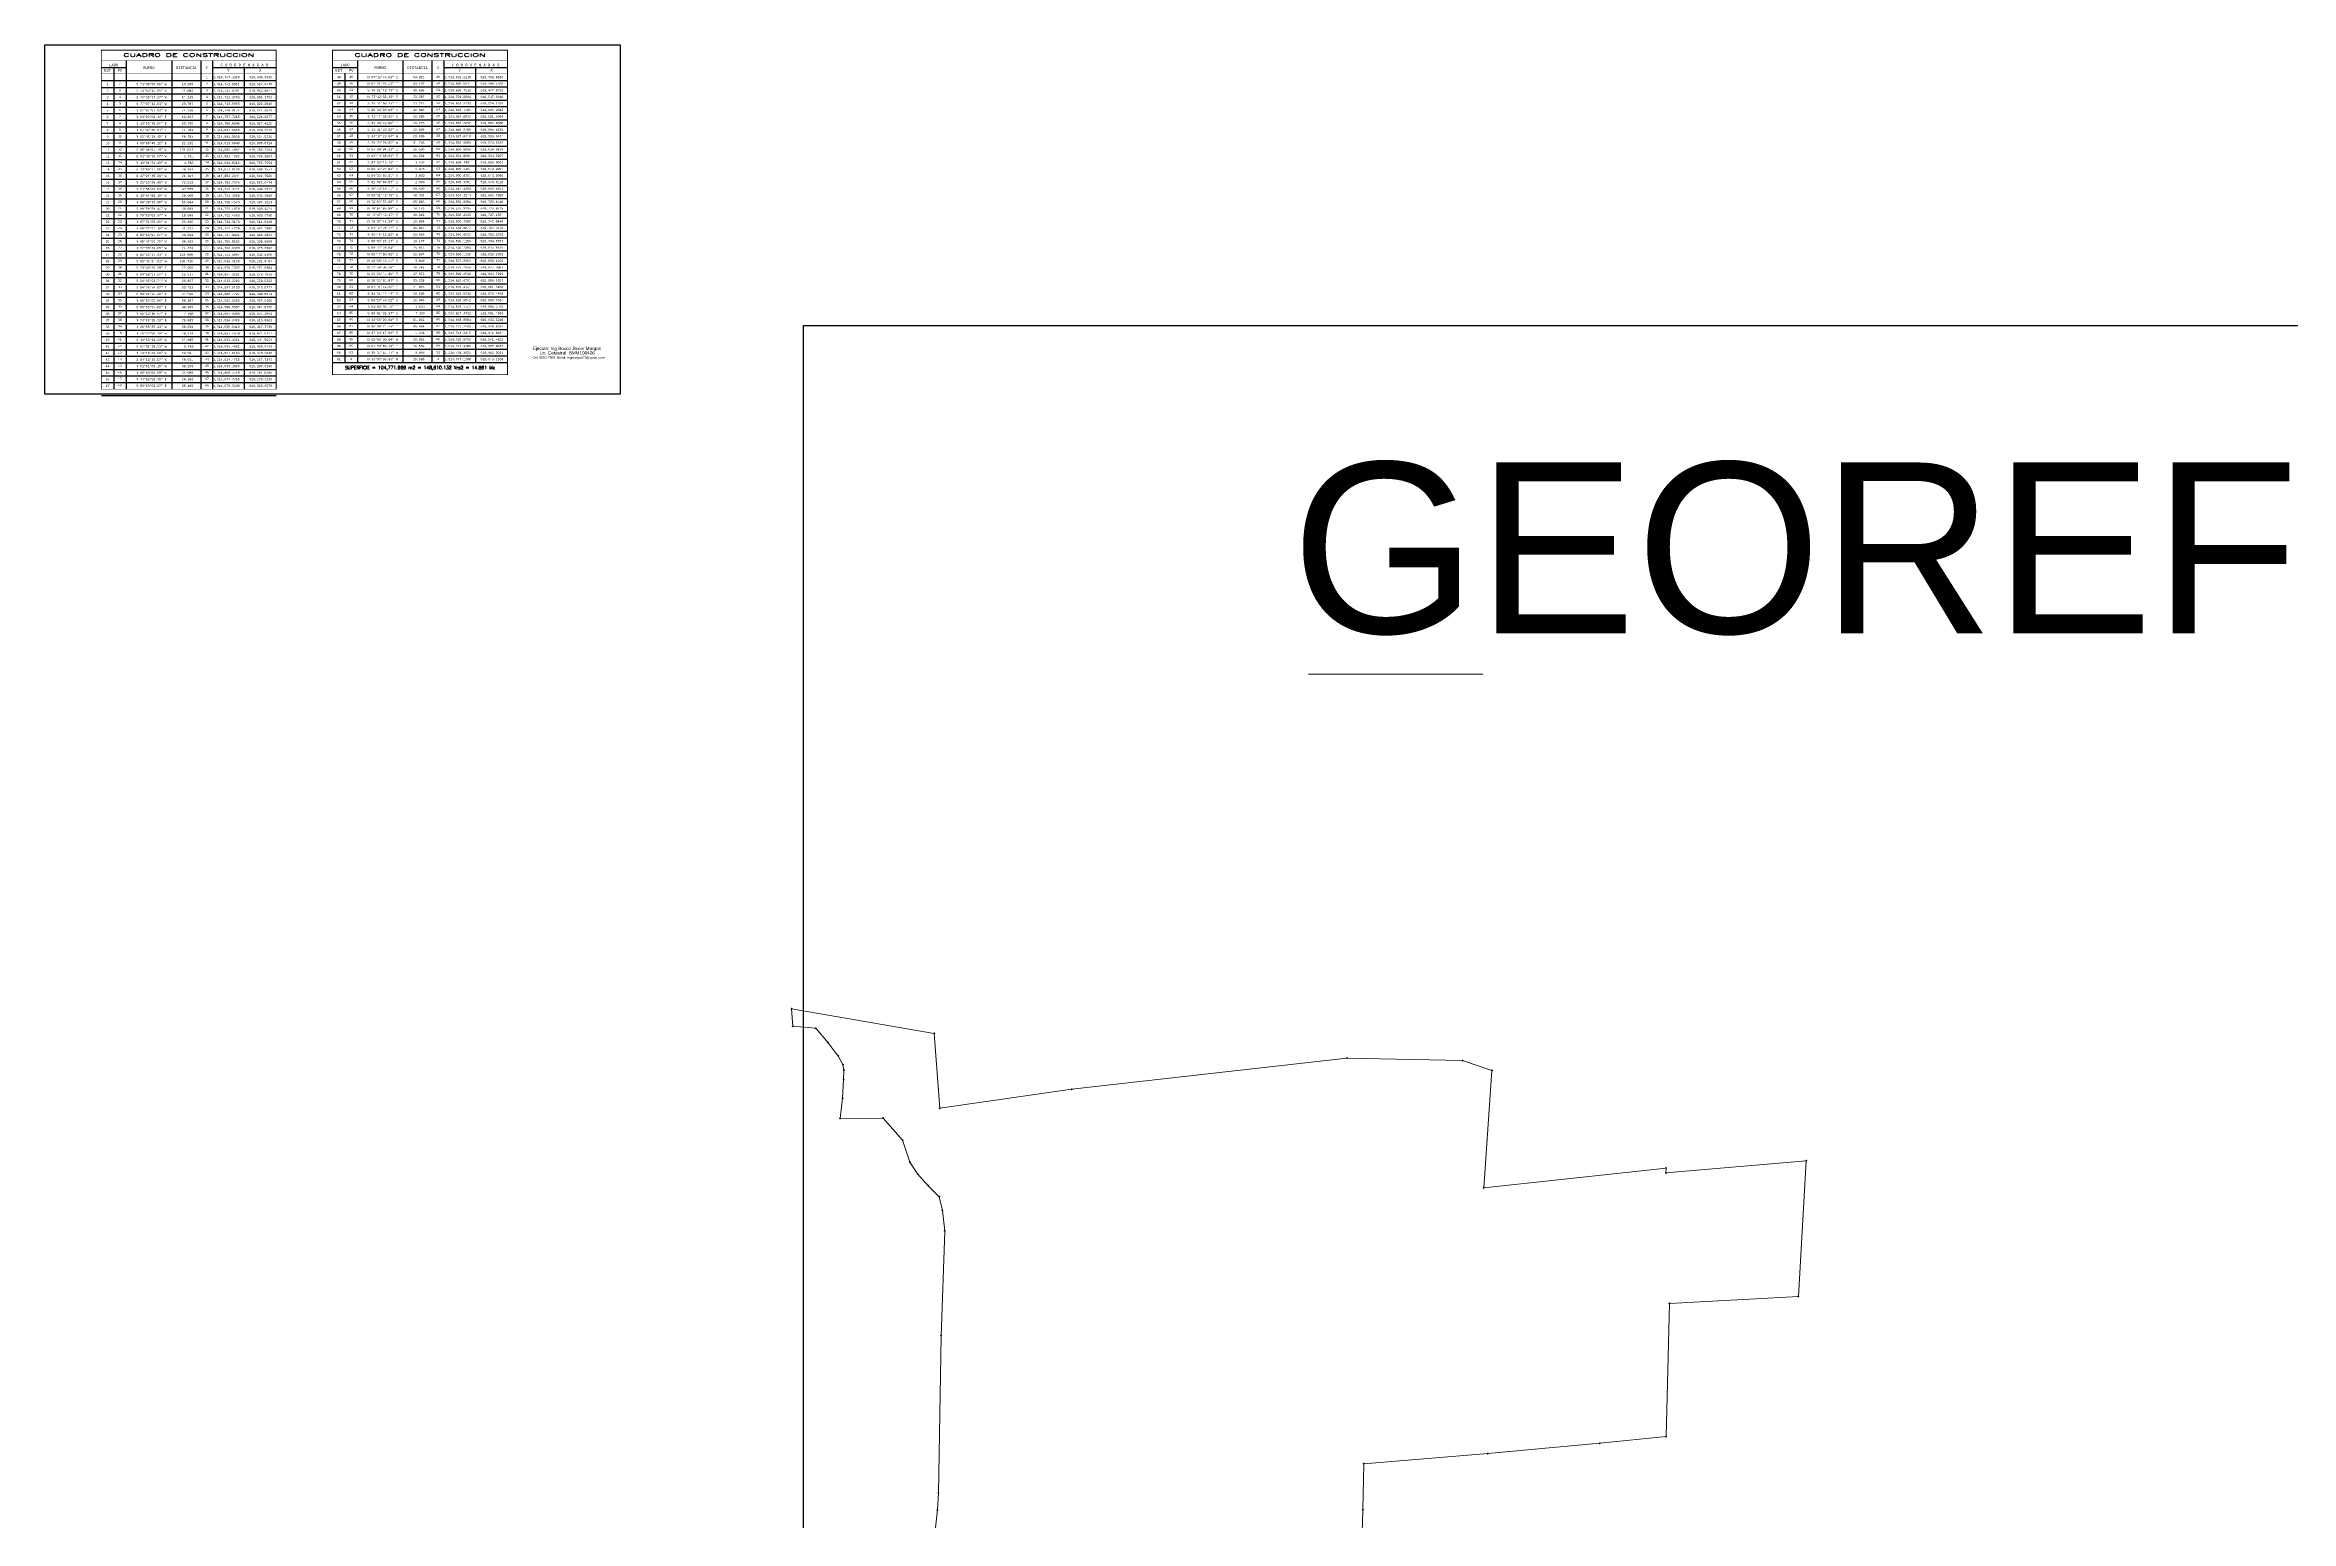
# Model space of a CAD drawing. Header units: metres. Extents: x 615852 to 659911, y 1301217 to 1325118.
# Drawn here: x 615852 to 618935, y 1315243 to 1317269 of the extents above; entities that cross this region are included whole.
import ezdxf
from ezdxf.enums import TextEntityAlignment as Align

# ---------------------------------------------------------------- set-up
doc = ezdxf.new("R2010")
doc.units = ezdxf.units.M
doc.header["$PDMODE"] = 32
doc.header["$PDSIZE"] = 0.5
for name, color, linetype in [('CIRCULO PI', 2, 'Continuous'), ('CVL_CUADCON', 1, 'Continuous'), ('CVL_CUADCON_LIN', 8, 'Continuous'), ('CVL_CUADCON_TIT', 1, 'Continuous'), ('CVL_CUADCON_TX', 2, 'Continuous'), ('CVL_PUNTO', 2, 'Continuous')]:
    doc.layers.add(name, color=color, linetype=linetype)
doc.layers.add('Point', color=5, linetype='Continuous', lineweight=100)
doc.layers.add('Point_Name', color=1, linetype='Continuous', lineweight=100)
doc.styles.add('HUECA1', font='HUECA1.shx')
doc.styles.add('MONOTXT4', font='monotxt4.shx')
doc.styles.add('PUNTOS PI', font='arial.ttf', dxfattribs={"height": 0.2})
doc.styles.get("Standard").update_dxf_attribs({"font": 'arial.ttf'})
doc.styles.add('Style-ENGINEERING', font='ENGINEERING.shx')

msp = doc.modelspace()

# ---------------------------------------------------------------- linework, layer by layer
at = {"color": 4, "lineweight": 0, "elevation": 35.4026}
msp.add_lwpolyline([(617660.01349, 1315227.23106), (617660.74681, 1315258.66602), (617662.00783, 1315321.88209), (617832.10013, 1315335.73019), (617985.94641, 1315349.91143), (618076.77689, 1315359.20086), (618081.38518, 1315541.73756), (618258.51968, 1315551.48159), (618269.23049, 1315737.70723), (618076.66271, 1315720.81594), (618076.93103, 1315727.46959), (617826.69052, 1315700.33542), (617837.91969, 1315861.61447), (617797.56796, 1315875.11648), (617638.86313, 1315878.58885), (617261.2368, 1315835.76409), (617080.11335, 1315809.65752), (617072.71178, 1315912.30758), (616876.77249, 1315946.29562), (616878.48524, 1315922.3), (616910.03847, 1315919.36891), (616926.8897, 1315899.66123), (616940.85094, 1315881.35731), (616947.27593, 1315869.55698), (616948.67383, 1315861.93517), (616948.08682, 1315848.88654), (616946.7752, 1315823.426), (616943.48524, 1315795.72613), (617002.44847, 1315796.06501), (617029.09515, 1315765.77304), (617039.17057, 1315735.53899), (617049.76937, 1315719.55579), (617064.47624, 1315703.24413), (617079.52777, 1315688.29298), (617083.79074, 1315669.57316), (617087.08522, 1315641.15137), (617081.89354, 1315497.38414), (617078.43084, 1315281.65501), (617077.05194, 1315258.56414), (617072.02077, 1315213.4894)], dxfattribs=at)
at = {"layer": 'CIRCULO PI', "color": 4}
msp.add_lwpolyline([(615852.22264, 1317268.84459), (616641.70385, 1317268.84459), (616641.70385, 1316789.51671), (615852.22264, 1316789.51671)], close=True, dxfattribs=at)
at = {"layer": 'CVL_CUADCON', "color": 1, "linetype": 'Continuous', "flags": 128}
for points, const_width in [([(615929.63344, 1316796.35668), (615929.63344, 1317261.59573), (616169.55244, 1317261.59573), (616169.55244, 1316796.36926)], 1.2), ([(616246.96325, 1317229.89473), (616246.96325, 1317261.59573), (616486.88225, 1317261.59573), (616486.88225, 1317229.89473)], 1.2), ([(615929.63344, 1317247.34873), (616169.55244, 1317247.34873)], 0.45), ([(615929.63344, 1317229.89473), (616169.55244, 1317229.89473)], 0.45), ([(616486.88225, 1317229.89473), (616486.88225, 1316816.42873), (616246.96325, 1316816.42873), (616246.96325, 1317229.89473)], 1.2), ([(616246.96325, 1317247.34873), (616486.88225, 1317247.34873)], 0.45), ([(616246.96325, 1317229.89473), (616486.88225, 1317229.89473)], 0.45), ([(616246.96325, 1317229.89473), (616486.88225, 1317229.89473)], 0.45), ([(616246.96325, 1316833.12973), (616486.88225, 1316833.12973)], 0.45), ([(615929.63341, 1316796.59573), (616169.55241, 1316796.59573)], 0.45), ([(617825.64528, 1316405.47632), (617585.72628, 1316405.47632)], 1.2)]:
    msp.add_lwpolyline(points, dxfattribs=dict(at, const_width=const_width))
at = {"layer": 'CVL_CUADCON_LIN', "color": 8, "linetype": 'Continuous'}
for p, q in [((615929.63344, 1317237.66473), (615963.62044, 1317237.66473)), ((615946.61344, 1317237.66473), (615946.61344, 1316796.59573)), ((615963.62044, 1317247.34873), (615963.62044, 1316796.59573)), ((616026.23344, 1317247.34873), (616026.23344, 1316796.59573)), ((616065.96244, 1317247.34873), (616065.96244, 1316796.59573)), ((616082.12044, 1317247.34873), (616082.12044, 1316796.59573)), ((616082.12044, 1317237.66473), (616169.55244, 1317237.66473)), ((616125.83644, 1317237.66473), (616125.83644, 1316796.59573)), ((616246.96325, 1317237.66473), (616280.95025, 1317237.66473)), ((616263.94325, 1317229.89473), (616263.94325, 1316833.12973)), ((616280.95025, 1317247.34873), (616280.95025, 1317229.89473)), ((616280.95025, 1317229.89473), (616280.95025, 1316833.12973)), ((616343.56325, 1317247.34873), (616343.56325, 1317229.89473)), ((616343.56325, 1317229.89473), (616343.56325, 1316833.12973)), ((616383.29225, 1317247.34873), (616383.29225, 1317229.89473)), ((616383.29225, 1317229.89473), (616383.29225, 1316833.12973)), ((616399.45025, 1317247.34873), (616399.45025, 1317229.89473)), ((616399.45025, 1317237.66473), (616486.88225, 1317237.66473)), ((616399.45025, 1317229.89473), (616399.45025, 1316833.12973)), ((616443.16625, 1317237.66473), (616443.16625, 1317229.89473)), ((616443.16625, 1317229.89473), (616443.16625, 1316833.12973)), ((615929.63344, 1317220.12973), (616169.55244, 1317220.12973)), ((615929.63344, 1317210.59573), (616169.55244, 1317210.59573)), ((615929.63344, 1317201.59573), (616169.55244, 1317201.59573)), ((616246.96325, 1317220.12973), (616486.88225, 1317220.12973)), ((616246.96325, 1317211.12973), (616486.88225, 1317211.12973)), ((616246.96325, 1317202.12973), (616486.88225, 1317202.12973)), ((615929.63344, 1317192.59573), (616169.55244, 1317192.59573)), ((615929.63344, 1317183.59573), (616169.55244, 1317183.59573)), ((615929.63344, 1317174.59573), (616169.55244, 1317174.59573)), ((615929.63344, 1317165.59573), (616169.55244, 1317165.59573)), ((616246.96325, 1317193.12973), (616486.88225, 1317193.12973)), ((616246.96325, 1317184.12973), (616486.88225, 1317184.12973)), ((616246.96325, 1317175.12973), (616486.88225, 1317175.12973)), ((616246.96325, 1317166.12973), (616486.88225, 1317166.12973)), ((615929.63344, 1317156.59573), (616169.55244, 1317156.59573)), ((615929.63344, 1317147.59573), (616169.55244, 1317147.59573)), ((615929.63344, 1317138.59573), (616169.55244, 1317138.59573)), ((616246.96325, 1317157.12973), (616486.88225, 1317157.12973)), ((616246.96325, 1317148.12973), (616486.88225, 1317148.12973)), ((616246.96325, 1317139.12973), (616486.88225, 1317139.12973)), ((615929.63344, 1317129.59573), (616169.55244, 1317129.59573)), ((615929.63344, 1317120.59573), (616169.55244, 1317120.59573)), ((615929.63344, 1317111.59573), (616169.55244, 1317111.59573)), ((615929.63344, 1317102.59573), (616169.55244, 1317102.59573)), ((616246.96325, 1317130.12973), (616486.88225, 1317130.12973)), ((616246.96325, 1317121.12973), (616486.88225, 1317121.12973)), ((616246.96325, 1317112.12973), (616486.88225, 1317112.12973)), ((616246.96325, 1317103.12973), (616486.88225, 1317103.12973)), ((615929.63344, 1317093.59573), (616169.55244, 1317093.59573)), ((615929.63344, 1317084.59573), (616169.55244, 1317084.59573)), ((615929.63344, 1317075.59573), (616169.55244, 1317075.59573)), ((616246.96325, 1317094.12973), (616486.88225, 1317094.12973)), ((616246.96325, 1317085.12973), (616486.88225, 1317085.12973)), ((616246.96325, 1317076.12973), (616486.88225, 1317076.12973)), ((615929.63344, 1317066.59573), (616169.55244, 1317066.59573)), ((615929.63344, 1317057.59573), (616169.55244, 1317057.59573)), ((615929.63344, 1317048.59573), (616169.55244, 1317048.59573)), ((616246.96325, 1317067.12973), (616486.88225, 1317067.12973)), ((616246.96325, 1317058.12973), (616486.88225, 1317058.12973)), ((616246.96325, 1317049.12973), (616486.88225, 1317049.12973)), ((616246.96325, 1317040.12973), (616486.88225, 1317040.12973)), ((615929.63344, 1317039.59573), (616169.55244, 1317039.59573)), ((615929.63344, 1317030.59573), (616169.55244, 1317030.59573)), ((615929.63344, 1317021.59573), (616169.55244, 1317021.59573)), ((615929.63344, 1317012.59573), (616169.55244, 1317012.59573)), ((616246.96325, 1317031.12973), (616486.88225, 1317031.12973)), ((616246.96325, 1317022.12973), (616486.88225, 1317022.12973)), ((616246.96325, 1317013.12973), (616486.88225, 1317013.12973)), ((615929.63344, 1317003.59573), (616169.55244, 1317003.59573)), ((615929.63344, 1316994.59573), (616169.55244, 1316994.59573)), ((615929.63344, 1316985.59573), (616169.55244, 1316985.59573)), ((616246.96325, 1317004.12973), (616486.88225, 1317004.12973)), ((616246.96325, 1316995.12973), (616486.88225, 1316995.12973)), ((616246.96325, 1316986.12973), (616486.88225, 1316986.12973)), ((615929.63344, 1316976.59573), (616169.55244, 1316976.59573)), ((615929.63344, 1316967.59573), (616169.55244, 1316967.59573)), ((615929.63344, 1316958.59573), (616169.55244, 1316958.59573)), ((615929.63344, 1316949.59573), (616169.55244, 1316949.59573)), ((616246.96325, 1316977.12973), (616486.88225, 1316977.12973)), ((616246.96325, 1316968.12973), (616486.88225, 1316968.12973)), ((616246.96325, 1316959.12973), (616486.88225, 1316959.12973)), ((616246.96325, 1316950.12973), (616486.88225, 1316950.12973)), ((615929.63344, 1316940.59573), (616169.55244, 1316940.59573)), ((615929.63344, 1316931.59573), (616169.55244, 1316931.59573)), ((615929.63344, 1316922.59573), (616169.55244, 1316922.59573)), ((616246.96325, 1316941.12973), (616486.88225, 1316941.12973)), ((616246.96325, 1316932.12973), (616486.88225, 1316932.12973)), ((616246.96325, 1316923.12973), (616486.88225, 1316923.12973)), ((615929.63344, 1316913.59573), (616169.55244, 1316913.59573)), ((615929.63344, 1316904.59573), (616169.55244, 1316904.59573)), ((615929.63344, 1316895.59573), (616169.55244, 1316895.59573)), ((615929.63344, 1316886.59573), (616169.55244, 1316886.59573)), ((616246.96325, 1316914.12973), (616486.88225, 1316914.12973)), ((616246.96325, 1316905.12973), (616486.88225, 1316905.12973)), ((616246.96325, 1316896.12973), (616486.88225, 1316896.12973)), ((616246.96325, 1316887.12973), (616486.88225, 1316887.12973)), ((615929.63344, 1316877.59573), (616169.55244, 1316877.59573)), ((615929.63344, 1316868.59573), (616169.55244, 1316868.59573)), ((615929.63344, 1316859.59573), (616169.55244, 1316859.59573)), ((616246.96325, 1316878.12973), (616486.88225, 1316878.12973)), ((616246.96325, 1316869.12973), (616486.88225, 1316869.12973)), ((616246.96325, 1316860.12973), (616486.88225, 1316860.12973)), ((615929.63344, 1316850.59573), (616169.55244, 1316850.59573)), ((615929.63344, 1316841.59573), (616169.55244, 1316841.59573)), ((615929.63344, 1316832.59573), (616169.55244, 1316832.59573)), ((616246.96325, 1316851.12973), (616486.88225, 1316851.12973)), ((616246.96325, 1316842.12973), (616486.88225, 1316842.12973)), ((616246.96325, 1316833.12973), (616486.88225, 1316833.12973)), ((615929.63344, 1316823.59573), (616169.55244, 1316823.59573)), ((615929.63344, 1316814.59573), (616169.55244, 1316814.59573)), ((615929.63344, 1316805.59573), (616169.55244, 1316805.59573)), ((615929.63344, 1316787.59573), (616169.55244, 1316787.59573))]:
    msp.add_line(p, q, dxfattribs=at)
at = {"layer": 'CVL_PUNTO'}
msp.add_lwpolyline([(616893.28902, 1316883.59724), (622679.65484, 1316883.59724), (622679.65484, 1313223.67833), (616893.28902, 1313223.67833)], close=True, dxfattribs=at)
at = {"layer": 'Point'}
for p in [(616876.77249, 1315946.29562, 39.55521), (616878.48524, 1315922.3, 40.31397), (616910.03847, 1315919.36891, 39.77982), (617797.56796, 1315875.11648, 41.91347), (617837.91969, 1315861.61447, 42.21271), (618076.66271, 1315720.81594, 41.26426), (618076.93103, 1315727.46959, 40.87129), (618269.23049, 1315737.70723, 40.94586), (617826.69052, 1315700.33542, 42.31671), (618258.51968, 1315551.48159, 39.37102), (617985.94641, 1315349.91143, 38.61869), (618076.77689, 1315359.20086, 37.58162), (617832.10013, 1315335.73019, 38.04363)]:
    msp.add_point(p, dxfattribs=at)
at = {"layer": 'Point', "color": 4}
for p in [(616926.8897, 1315899.66123, 39.975), (617072.71178, 1315912.30758, 39.63475), (616940.85094, 1315881.35731, 40.30632), (616947.27593, 1315869.55698, 39.87001), (617638.86313, 1315878.58885, 42.18293), (616948.08682, 1315848.88654, 39.99194), (616948.67383, 1315861.93517, 39.9729), (616946.7752, 1315823.426, 40.02386), (617080.11335, 1315809.65752, 39.56609), (617261.2368, 1315835.76409, 41.97312), (616943.48524, 1315795.72613, 36.22084), (617002.44847, 1315796.06501, 38.55198), (617029.09515, 1315765.77304, 36.7083), (617039.17057, 1315735.53899, 37.28884), (617049.76937, 1315719.55579, 37.01729), (617064.47624, 1315703.24413, 38.35591), (617079.52777, 1315688.29298, 39.43009), (617083.79074, 1315669.57316, 39.65636), (617087.08522, 1315641.15137, 40.68812), (617081.89354, 1315497.38414, 40.18303), (617662.00783, 1315321.88209, 39.73918), (617077.05194, 1315258.56414, 39.91498), (617078.43084, 1315281.65501, 40.22733), (617660.74681, 1315258.66602, 35.92105)]:
    msp.add_point(p, dxfattribs=at)
at = {"layer": 'Point', "color": 3}
msp.add_point((618081.38518, 1315541.73756, 38.60515), dxfattribs=at)

# ---------------------------------------------------------------- texts
at = {"color": 1, "insert": (616521.40453, 1316841.44165), "char_height": 3.2497665, "width": 176.2255724, "attachment_point": 1, "style": 'Style-ENGINEERING'}
msp.add_mtext('{\\fArial|b0|i0|c0|p34;Cel: 8883-7568  Email: ingmorgan73@gmail.com}', dxfattribs=at)
at = {"char_height": 4.49716, "width": 176.2255724, "attachment_point": 1, "style": 'Style-ENGINEERING'}
for s, insert in [('{\\fArial|b0|i0|c0|p34;Ejecuta: Ing.Bosco Javier Morgan}', (616521.7108, 1316854.62083)), ('{\\fArial|b0|i0|c0|p34;Lic. Catastral: BMM100426}', (616530.96519, 1316848.5219))]:
    msp.add_mtext(s, dxfattribs=dict(at, insert=insert))
at = {"layer": 'CVL_CUADCON_TIT', "color": 1, "style": 'HUECA1', "width": 1.912579}
for p, p2 in [((615959.63344, 1317252.68573), (616139.55244, 1317252.68573)), ((616276.96325, 1317252.68573), (616456.88225, 1317252.68573))]:
    msp.add_text('CUADRO DE CONSTRUCCION', height=4.5, dxfattribs=at).set_placement(p, p2, align=Align.FIT)
at = {"layer": 'CVL_CUADCON_TIT', "color": 1, "style": 'MONOTXT4'}
for s, p in [('EST', (615938.12344, 1317232.18373)), ('LADO', (615946.61344, 1317239.49173)), ('PV', (615955.13344, 1317232.18373)), ('C O O R D E N A D A S', (616125.83344, 1317239.49173)), ('Y', (616103.99344, 1317232.18373)), ('X', (616147.70344, 1317232.18373)), ('EST', (616255.45325, 1317232.18373)), ('LADO', (616263.94325, 1317239.49173)), ('PV', (616272.46325, 1317232.18373)), ('C O O R D E N A D A S', (616443.16325, 1317239.49173)), ('Y', (616421.32325, 1317232.18373)), ('X', (616465.03325, 1317232.18373))]:
    msp.add_text(s, height=3.6, dxfattribs=at).set_placement(p, align=Align.CENTER)
at = {"layer": 'CVL_CUADCON_TIT', "color": 1}
for s, height, style, p in [('RUMBO', 3.6, 'MONOTXT4', (615994.94344, 1317237.65573)), ('DISTANCIA', 3.6, 'MONOTXT4', (616046.09344, 1317237.65573)), ('V', 3.6, 'MONOTXT4', (616074.05344, 1317237.65573)), ('RUMBO', 3.6, 'MONOTXT4', (616312.27325, 1317237.65573)), ('DISTANCIA', 3.6, 'MONOTXT4', (616363.42325, 1317237.65573)), ('V', 3.6, 'MONOTXT4', (616391.38325, 1317237.65573)), ('SUPERFICIE = 104,771.969 m2 = 148,610.132 Vrs2 = 14.861 Mz', 4.5, 'HUECA1', (616366.92275, 1316825.42873))]:
    msp.add_text(s, height=height, dxfattribs=dict(at, style=style)).set_placement(p, align=Align.MIDDLE)
at = {"layer": 'CVL_CUADCON_TX', "color": 2, "style": 'MONOTXT4'}
for s, p in [('1', (616074.45244, 1317223.12973)), ('48', (616255.45325, 1317223.12973)), ('49', (616272.43325, 1317223.66373)), ('49', (616391.78225, 1317223.66373)), ('3', (615938.12344, 1317195.59573)), ('2', (615938.12344, 1317204.59573)), ('1', (615938.12344, 1317213.59573)), ('4', (615955.10344, 1317196.12973)), ('3', (615955.10344, 1317205.12973)), ('2', (615955.10344, 1317214.12973)), ('4', (616074.45244, 1317196.12973)), ('3', (616074.45244, 1317205.12973)), ('2', (616074.45244, 1317214.12973)), ('49', (616255.45325, 1317214.12973)), ('50', (616255.45325, 1317205.12973)), ('51', (616255.45325, 1317196.12973)), ('50', (616272.43325, 1317214.66373)), ('51', (616272.43325, 1317205.66373)), ('52', (616272.43325, 1317196.66373)), ('50', (616391.78225, 1317214.66373)), ('51', (616391.78225, 1317205.66373)), ('52', (616391.78225, 1317196.66373)), ('4', (615938.12344, 1317186.59573)), ('5', (615938.12344, 1317177.59573)), ('6', (615938.12344, 1317168.59573)), ('5', (615955.10344, 1317187.12973)), ('8', (615955.10344, 1317160.12973)), ('6', (615955.10344, 1317178.12973)), ('7', (615955.10344, 1317169.12973)), ('5', (616074.45244, 1317187.12973)), ('8', (616074.45244, 1317160.12973)), ('6', (616074.45244, 1317178.12973)), ('7', (616074.45244, 1317169.12973)), ('52', (616255.45325, 1317187.12973)), ('53', (616255.45325, 1317178.12973)), ('54', (616255.45325, 1317169.12973)), ('55', (616255.45325, 1317160.12973)), ('53', (616272.43325, 1317187.66373)), ('54', (616272.43325, 1317178.66373)), ('55', (616272.43325, 1317169.66373)), ('56', (616272.43325, 1317160.66373)), ('53', (616391.78225, 1317187.66373)), ('54', (616391.78225, 1317178.66373)), ('55', (616391.78225, 1317169.66373)), ('56', (616391.78225, 1317160.66373)), ('10', (615938.12344, 1317132.59573)), ('8', (615938.12344, 1317150.59573)), ('9', (615938.12344, 1317141.59573)), ('7', (615938.12344, 1317159.59573)), ('10', (615955.10344, 1317142.12973)), ('11', (615955.10344, 1317133.12973)), ('9', (615955.10344, 1317151.12973)), ('10', (616074.45244, 1317142.12973)), ('11', (616074.45244, 1317133.12973)), ('9', (616074.45244, 1317151.12973)), ('56', (616255.45325, 1317151.12973)), ('57', (616255.45325, 1317142.12973)), ('58', (616255.45325, 1317133.12973)), ('57', (616272.43325, 1317151.66373)), ('58', (616272.43325, 1317142.66373)), ('59', (616272.43325, 1317133.66373)), ('57', (616391.78225, 1317151.66373)), ('58', (616391.78225, 1317142.66373)), ('59', (616391.78225, 1317133.66373)), ('11', (615938.12344, 1317123.59573)), ('12', (615938.12344, 1317114.59573)), ('13', (615938.12344, 1317105.59573)), ('12', (615955.10344, 1317124.12973)), ('13', (615955.10344, 1317115.12973)), ('14', (615955.10344, 1317106.12973)), ('12', (616074.45244, 1317124.12973)), ('13', (616074.45244, 1317115.12973)), ('14', (616074.45244, 1317106.12973)), ('59', (616255.45325, 1317124.12973)), ('60', (616255.45325, 1317115.12973)), ('61', (616255.45325, 1317106.12973)), ('60', (616272.43325, 1317124.66373)), ('61', (616272.43325, 1317115.66373)), ('62', (616272.43325, 1317106.66373)), ('60', (616391.78225, 1317124.66373)), ('61', (616391.78225, 1317115.66373)), ('62', (616391.78225, 1317106.66373)), ('14', (615938.12344, 1317096.59573)), ('15', (615938.12344, 1317087.59573)), ('16', (615938.12344, 1317078.59573)), ('17', (615938.12344, 1317069.59573)), ('15', (615955.10344, 1317097.12973)), ('16', (615955.10344, 1317088.12973)), ('17', (615955.10344, 1317079.12973)), ('18', (615955.10344, 1317070.12973)), ('15', (616074.45244, 1317097.12973)), ('16', (616074.45244, 1317088.12973)), ('17', (616074.45244, 1317079.12973)), ('18', (616074.45244, 1317070.12973)), ('62', (616255.45325, 1317097.12973)), ('63', (616255.45325, 1317088.12973)), ('64', (616255.45325, 1317079.12973)), ('65', (616255.45325, 1317070.12973)), ('63', (616272.43325, 1317097.66373)), ('64', (616272.43325, 1317088.66373)), ('65', (616272.43325, 1317079.66373)), ('66', (616272.43325, 1317070.66373)), ('63', (616391.78225, 1317097.66373)), ('64', (616391.78225, 1317088.66373)), ('65', (616391.78225, 1317079.66373)), ('66', (616391.78225, 1317070.66373)), ('20', (615938.12344, 1317042.59573)), ('18', (615938.12344, 1317060.59573)), ('19', (615938.12344, 1317051.59573)), ('20', (615955.10344, 1317052.12973)), ('21', (615955.10344, 1317043.12973)), ('19', (615955.10344, 1317061.12973)), ('20', (616074.45244, 1317052.12973)), ('21', (616074.45244, 1317043.12973)), ('19', (616074.45244, 1317061.12973)), ('66', (616255.45325, 1317061.12973)), ('67', (616255.45325, 1317052.12973)), ('68', (616255.45325, 1317043.12973)), ('67', (616272.43325, 1317061.66373)), ('68', (616272.43325, 1317052.66373)), ('69', (616272.43325, 1317043.66373)), ('67', (616391.78225, 1317061.66373)), ('68', (616391.78225, 1317052.66373)), ('69', (616391.78225, 1317043.66373)), ('21', (615938.12344, 1317033.59573)), ('22', (615938.12344, 1317024.59573)), ('23', (615938.12344, 1317015.59573)), ('24', (615938.12344, 1317006.59573)), ('22', (615955.10344, 1317034.12973)), ('23', (615955.10344, 1317025.12973)), ('24', (615955.10344, 1317016.12973)), ('25', (615955.10344, 1317007.12973)), ('22', (616074.45244, 1317034.12973)), ('23', (616074.45244, 1317025.12973)), ('24', (616074.45244, 1317016.12973)), ('25', (616074.45244, 1317007.12973)), ('69', (616255.45325, 1317034.12973)), ('70', (616255.45325, 1317025.12973)), ('71', (616255.45325, 1317016.12973)), ('72', (616255.45325, 1317007.12973)), ('70', (616272.43325, 1317034.66373)), ('71', (616272.43325, 1317025.66373)), ('72', (616272.43325, 1317016.66373)), ('73', (616272.43325, 1317007.66373)), ('70', (616391.78225, 1317034.66373)), ('71', (616391.78225, 1317025.66373)), ('72', (616391.78225, 1317016.66373)), ('73', (616391.78225, 1317007.66373)), ('25', (615938.12344, 1316997.59573)), ('26', (615938.12344, 1316988.59573)), ('27', (615938.12344, 1316979.59573)), ('26', (615955.10344, 1316998.12973)), ('27', (615955.10344, 1316989.12973)), ('28', (615955.10344, 1316980.12973)), ('26', (616074.45244, 1316998.12973)), ('27', (616074.45244, 1316989.12973)), ('28', (616074.45244, 1316980.12973)), ('73', (616255.45325, 1316998.12973)), ('74', (616255.45325, 1316989.12973)), ('75', (616255.45325, 1316980.12973)), ('74', (616272.43325, 1316998.66373)), ('75', (616272.43325, 1316989.66373)), ('76', (616272.43325, 1316980.66373)), ('74', (616391.78225, 1316998.66373)), ('75', (616391.78225, 1316989.66373)), ('76', (616391.78225, 1316980.66373)), ('30', (615938.12344, 1316952.59573)), ('28', (615938.12344, 1316970.59573)), ('29', (615938.12344, 1316961.59573)), ('30', (615955.10344, 1316962.12973)), ('31', (615955.10344, 1316953.12973)), ('29', (615955.10344, 1316971.12973)), ('30', (616074.45244, 1316962.12973)), ('31', (616074.45244, 1316953.12973)), ('29', (616074.45244, 1316971.12973)), ('76', (616255.45325, 1316971.12973)), ('77', (616255.45325, 1316962.12973)), ('78', (616255.45325, 1316953.12973)), ('80', (616272.43325, 1316944.66373)), ('77', (616272.43325, 1316971.66373)), ('78', (616272.43325, 1316962.66373)), ('79', (616272.43325, 1316953.66373)), ('80', (616391.78225, 1316944.66373)), ('77', (616391.78225, 1316971.66373)), ('78', (616391.78225, 1316962.66373)), ('79', (616391.78225, 1316953.66373)), ('31', (615938.12344, 1316943.59573)), ('32', (615938.12344, 1316934.59573)), ('33', (615938.12344, 1316925.59573)), ('34', (615938.12344, 1316916.59573)), ('32', (615955.10344, 1316944.12973)), ('33', (615955.10344, 1316935.12973)), ('34', (615955.10344, 1316926.12973)), ('35', (615955.10344, 1316917.12973)), ('32', (616074.45244, 1316944.12973)), ('33', (616074.45244, 1316935.12973)), ('34', (616074.45244, 1316926.12973)), ('35', (616074.45244, 1316917.12973)), ('80', (616255.45325, 1316935.12973)), ('81', (616255.45325, 1316926.12973)), ('82', (616255.45325, 1316917.12973)), ('79', (616255.45325, 1316944.12973)), ('81', (616272.43325, 1316935.66373)), ('82', (616272.43325, 1316926.66373)), ('83', (616272.43325, 1316917.66373)), ('81', (616391.78225, 1316935.66373)), ('82', (616391.78225, 1316926.66373)), ('83', (616391.78225, 1316917.66373)), ('35', (615938.12344, 1316907.59573)), ('36', (615938.12344, 1316898.59573)), ('37', (615938.12344, 1316889.59573)), ('36', (615955.10344, 1316908.12973)), ('37', (615955.10344, 1316899.12973)), ('38', (615955.10344, 1316890.12973)), ('36', (616074.45244, 1316908.12973)), ('37', (616074.45244, 1316899.12973)), ('38', (616074.45244, 1316890.12973)), ('83', (616255.45325, 1316908.12973)), ('84', (616255.45325, 1316899.12973)), ('85', (616255.45325, 1316890.12973)), ('84', (616272.43325, 1316908.66373)), ('85', (616272.43325, 1316899.66373)), ('86', (616272.43325, 1316890.66373)), ('84', (616391.78225, 1316908.66373)), ('85', (616391.78225, 1316899.66373)), ('86', (616391.78225, 1316890.66373)), ('40', (615938.12344, 1316862.59573)), ('41', (615938.12344, 1316853.59573)), ('38', (615938.12344, 1316880.59573)), ('39', (615938.12344, 1316871.59573)), ('40', (615955.10344, 1316872.12973)), ('41', (615955.10344, 1316863.12973)), ('42', (615955.10344, 1316854.12973)), ('39', (615955.10344, 1316881.12973)), ('40', (616074.45244, 1316872.12973)), ('41', (616074.45244, 1316863.12973)), ('42', (616074.45244, 1316854.12973)), ('39', (616074.45244, 1316881.12973)), ('86', (616255.45325, 1316881.12973)), ('87', (616255.45325, 1316872.12973)), ('88', (616255.45325, 1316863.12973)), ('89', (616255.45325, 1316854.12973)), ('87', (616272.43325, 1316881.66373)), ('88', (616272.43325, 1316872.66373)), ('89', (616272.43325, 1316863.66373)), ('90', (616272.43325, 1316854.66373)), ('87', (616391.78225, 1316881.66373)), ('88', (616391.78225, 1316872.66373)), ('89', (616391.78225, 1316863.66373)), ('90', (616391.78225, 1316854.66373)), ('42', (615938.12344, 1316844.59573)), ('43', (615938.12344, 1316835.59573)), ('44', (615938.12344, 1316826.59573)), ('43', (615955.10344, 1316845.12973)), ('44', (615955.10344, 1316836.12973)), ('45', (615955.10344, 1316827.12973)), ('43', (616074.45244, 1316845.12973)), ('44', (616074.45244, 1316836.12973)), ('45', (616074.45244, 1316827.12973)), ('90', (616255.45325, 1316845.12973)), ('91', (616255.45325, 1316836.12973)), ('91', (616272.43325, 1316845.66373)), ('1', (616272.43325, 1316836.66373)), ('91', (616391.78225, 1316845.66373)), ('1', (616391.78225, 1316836.66373)), ('45', (615938.12344, 1316817.59573)), ('46', (615938.12344, 1316808.59573)), ('47', (615938.12344, 1316799.59573)), ('46', (615955.10344, 1316818.12973)), ('47', (615955.10344, 1316809.12973)), ('48', (615955.10344, 1316800.12973)), ('46', (616074.45244, 1316818.12973)), ('47', (616074.45244, 1316809.12973)), ('48', (616074.45244, 1316800.12973))]:
    msp.add_text(s, height=3, dxfattribs=at).set_placement(p, align=Align.CENTER)
for s, p in [('1,314,747.1300', (616082.99344, 1317223.12973)), ('619,943.2330', (616132.70344, 1317223.12973)), ('N 67%%d15\'46.68" E', (616294.96325, 1317223.12973)), ('54.815', (616357.42325, 1317223.12973)), ('1,314,691.5110', (616400.32325, 1317223.12973)), ('619,350.8829', (616450.03325, 1317223.12973)), ('S 71%%d38\'59.96" W', (615977.63344, 1317213.59573)), ('S 74%%d03\'44.85" W', (615977.63344, 1317204.59573)), ('S 76%%d25\'37.27" W', (615977.63344, 1317195.59573)), ('54.115', (616040.09344, 1317195.59573)), ('21.803', (616040.09344, 1317204.59573)), ('19.265', (616040.09344, 1317213.59573)), ('1,314,741.0651', (616082.99344, 1317213.59573)), ('1,314,735.0781', (616082.99344, 1317204.59573)), ('1,314,722.3783', (616082.99344, 1317195.59573)), ('619,924.9478', (616132.70344, 1317213.59573)), ('619,903.9827', (616132.70344, 1317204.59573)), ('619,851.3792', (616132.70344, 1317195.59573)), ('S 78%%d01\'48.73" E', (616294.96325, 1317205.12973)), ('N 81%%d21\'23.45" E', (616294.96325, 1317214.12973)), ('N 77%%d12\'58.38" E', (616294.96325, 1317196.12973)), ('49.107', (616357.42325, 1317214.12973)), ('48.698', (616357.42325, 1317205.12973)), ('72.387', (616357.42325, 1317196.12973)), ('1,314,698.8911', (616400.32325, 1317214.12973)), ('1,314,688.7912', (616400.32325, 1317205.12973)), ('1,314,704.8084', (616400.32325, 1317196.12973)), ('619,399.4326', (616450.03325, 1317214.12973)), ('619,447.0722', (616450.03325, 1317205.12973)), ('619,517.6646', (616450.03325, 1317196.12973)), ('S 77%%d37\'42.01" W', (615977.63344, 1317186.59573)), ('N 02%%d07\'01.03" W', (615977.63344, 1317177.59573)), ('N 01%%d02\'08.42" E', (615977.63344, 1317168.59573)), ('29.787', (616040.09344, 1317186.59573)), ('24.938', (616040.09344, 1317177.59573)), ('16.867', (616040.09344, 1317168.59573)), ('1,314,715.9963', (616082.99344, 1317186.59573)), ('1,314,740.9174', (616082.99344, 1317177.59573)), ('1,314,757.7815', (616082.99344, 1317168.59573)), ('619,822.2840', (616132.70344, 1317186.59573)), ('619,821.3628', (616132.70344, 1317177.59573)), ('619,821.6677', (616132.70344, 1317168.59573)), ('S 29%%d11\'50.19" E', (616294.96325, 1317187.12973)), ('S 89%%d23\'38.63" E', (616294.96325, 1317178.12973)), ('S 72%%d47\'38.06" E', (616294.96325, 1317169.12973)), ('S 33%%d34\'49.08" E', (616294.96325, 1317160.12973)), ('42.068', (616357.42325, 1317178.12973)), ('26.689', (616357.42325, 1317169.12973)), ('13.271', (616357.42325, 1317187.12973)), ('18.725', (616357.42325, 1317160.12973)), ('1,314,693.2235', (616400.32325, 1317187.12973)), ('1,314,692.7786', (616400.32325, 1317178.12973)), ('1,314,684.8836', (616400.32325, 1317169.12973)), ('1,314,669.2837', (616400.32325, 1317160.12973)), ('619,524.1385', (616450.03325, 1317187.12973)), ('619,566.2042', (616450.03325, 1317178.12973)), ('619,591.6989', (616450.03325, 1317169.12973)), ('619,602.0558', (616450.03325, 1317160.12973)), ('N 13%%d59\'35.04" E', (615977.63344, 1317159.59573)), ('N 07%%d42\'38.81" E', (615977.63344, 1317150.59573)), ('N 02%%d41\'39.45" E', (615977.63344, 1317141.59573)), ('N 03%%d06\'49.12" E', (615977.63344, 1317132.59573)), ('90.759', (616040.09344, 1317141.59573)), ('23.758', (616040.09344, 1317159.59573)), ('21.203', (616040.09344, 1317150.59573)), ('21.132', (616040.09344, 1317132.59573)), ('1,314,780.8345', (616082.99344, 1317159.59573)), ('1,314,801.8456', (616082.99344, 1317150.59573)), ('1,314,892.5038', (616082.99344, 1317141.59573)), ('1,314,913.6049', (616082.99344, 1317132.59573)), ('619,827.4125', (616132.70344, 1317159.59573)), ('619,830.2573', (616132.70344, 1317150.59573)), ('619,834.5236', (616132.70344, 1317141.59573)), ('619,835.6714', (616132.70344, 1317132.59573)), ('S 11%%d31\'23.82" E', (616294.96325, 1317151.12973)), ('S 34%%d17\'23.84" W', (616294.96325, 1317142.12973)), ('S 28%%d22\'28.82" W', (616294.96325, 1317133.12973)), ('31.703', (616357.42325, 1317133.12973)), ('22.866', (616357.42325, 1317151.12973)), ('23.038', (616357.42325, 1317142.12973)), ('1,314,646.8788', (616400.32325, 1317151.12973)), ('1,314,627.8448', (616400.32325, 1317142.12973)), ('1,314,599.9509', (616400.32325, 1317133.12973)), ('619,606.6236', (616450.03325, 1317151.12973)), ('619,593.6444', (616450.03325, 1317142.12973)), ('619,578.5782', (616450.03325, 1317133.12973)), ('S 86%%d49\'04.79" W', (615977.63344, 1317123.59573)), ('S 01%%d43\'35.97" W', (615977.63344, 1317114.59573)), ('S 13%%d31\'31.13" W', (615977.63344, 1317105.59573)), ('129.633', (616037.09344, 1317123.59573)), ('2.921', (616043.09344, 1317114.59573)), ('1.685', (616043.09344, 1317105.59573)), ('1,314,906.4092', (616082.99344, 1317123.59573)), ('1,314,903.4892', (616082.99344, 1317114.59573)), ('1,314,901.8512', (616082.99344, 1317105.59573)), ('619,706.2384', (616132.70344, 1317123.59573)), ('619,706.1504', (616132.70344, 1317114.59573)), ('619,705.7564', (616132.70344, 1317105.59573)), ('S 87%%d35\'15.19" E', (616294.96325, 1317106.12973)), ('N 85%%d04\'04.33" E', (616294.96325, 1317124.12973)), ('N 84%%d44\'38.04" E', (616294.96325, 1317115.12973)), ('36.500', (616357.42325, 1317124.12973)), ('19.661', (616357.42325, 1317115.12973)), ('3.492', (616360.42325, 1317106.12973)), ('1,314,603.0890', (616400.32325, 1317124.12973)), ('1,314,604.8901', (616400.32325, 1317115.12973)), ('1,314,604.7431', (616400.32325, 1317106.12973)), ('619,614.9429', (616450.03325, 1317124.12973)), ('619,634.5207', (616450.03325, 1317115.12973)), ('619,638.0097', (616450.03325, 1317106.12973)), ('S 13%%d09\'37.96" W', (615977.63344, 1317096.59573)), ('S 17%%d24\'45.29" W', (615977.63344, 1317087.59573)), ('S 22%%d20\'28.49" W', (615977.63344, 1317078.59573)), ('S 21%%d56\'03.83" W', (615977.63344, 1317069.59573)), ('42.555', (616040.09344, 1317069.59573)), ('28.993', (616040.09344, 1317096.59573)), ('21.364', (616040.09344, 1317087.59573)), ('72.910', (616040.09344, 1317078.59573)), ('1,314,873.6193', (616082.99344, 1317096.59573)), ('1,314,853.2344', (616082.99344, 1317087.59573)), ('1,314,785.7976', (616082.99344, 1317078.59573)), ('1,314,746.3227', (616082.99344, 1317069.59573)), ('619,699.1551', (616132.70344, 1317096.59573)), ('619,692.7620', (616132.70344, 1317087.59573)), ('619,665.0474', (616132.70344, 1317078.59573)), ('619,649.1511', (616132.70344, 1317069.59573)), ('S 81%%d00\'08.87" E', (616294.96325, 1317079.12973)), ('S 09%%d48\'18.71" E', (616294.96325, 1317070.12973)), ('N 82%%d15\'27.02" E', (616294.96325, 1317097.12973)), ('N 84%%d35\'03.81" E', (616294.96325, 1317088.12973)), ('58.800', (616357.42325, 1317070.12973)), ('5.975', (616360.42325, 1317097.12973)), ('3.052', (616360.42325, 1317088.12973)), ('2.980', (616360.42325, 1317079.12973)), ('1,314,605.5481', (616400.32325, 1317097.12973)), ('1,314,605.8361', (616400.32325, 1317088.12973)), ('1,314,605.3701', (616400.32325, 1317079.12973)), ('1,314,547.4293', (616400.32325, 1317070.12973)), ('619,643.9307', (616450.03325, 1317097.12973)), ('619,646.9686', (616450.03325, 1317088.12973)), ('619,649.9116', (616450.03325, 1317079.12973)), ('619,659.9251', (616450.03325, 1317070.12973)), ('S 15%%d04\'56.19" W', (615977.63344, 1317060.59573)), ('S 89%%d59\'59.44" W', (615977.63344, 1317042.59573)), ('N 84%%d28\'36.68" W', (615977.63344, 1317051.59573)), ('55.504', (616040.09344, 1317051.59573)), ('38.680', (616040.09344, 1317042.59573)), ('26.065', (616040.09344, 1317060.59573)), ('1,314,721.1558', (616082.99344, 1317060.59573)), ('1,314,726.4979', (616082.99344, 1317051.59573)), ('1,314,726.4978', (616082.99344, 1317042.59573)), ('619,642.3688', (616132.70344, 1317060.59573)), ('619,587.1224', (616132.70344, 1317051.59573)), ('619,548.4421', (616132.70344, 1317042.59573)), ('N 80%%d11\'42.76" E', (616294.96325, 1317061.12973)), ('N 72%%d05\'35.60" E', (616294.96325, 1317052.12973)), ('N 10%%d01\'05.09" E', (616294.96325, 1317043.12973)), ('40.431', (616357.42325, 1317061.12973)), ('25.063', (616357.42325, 1317052.12973)), ('14.123', (616357.42325, 1317043.12973)), ('1,314,554.3144', (616400.32325, 1317061.12973)), ('1,314,562.0204', (616400.32325, 1317052.12973)), ('1,314,575.9285', (616400.32325, 1317043.12973)), ('619,699.7658', (616450.03325, 1317061.12973)), ('619,723.6146', (616450.03325, 1317052.12973)), ('619,726.0715', (616450.03325, 1317043.12973)), ('S 75%%d00\'00.97" W', (615977.63344, 1317033.59573)), ('S 80%%d13\'54.04" W', (615977.63344, 1317006.59573)), ('N 67%%d51\'08.26" W', (615977.63344, 1317024.59573)), ('N 69%%d32\'57.16" W', (615977.63344, 1317015.59573)), ('31.923', (616040.09344, 1317015.59573)), ('23.495', (616040.09344, 1317024.59573)), ('26.699', (616040.09344, 1317006.59573)), ('15.600', (616040.09344, 1317033.59573)), ('1,314,722.4603', (616082.99344, 1317033.59573)), ('1,314,731.3179', (616082.99344, 1317024.59573)), ('1,314,742.4720', (616082.99344, 1317015.59573)), ('1,314,737.9421', (616082.99344, 1317006.59573)), ('619,533.3735', (616132.70344, 1317033.59573)), ('619,511.6118', (616132.70344, 1317024.59573)), ('619,481.7005', (616132.70344, 1317015.59573)), ('619,455.3883', (616132.70344, 1317006.59573)), ('S 61%%d17\'28.72" E', (616294.96325, 1317016.12973)), ('S 09%%d49\'12.86" W', (616294.96325, 1317007.12973)), ('N 42%%d17\'42.17" E', (616294.96325, 1317034.12973)), ('N 76%%d37\'43.34" E', (616294.96325, 1317025.12973)), ('45.052', (616357.42325, 1317016.12973)), ('23.348', (616357.42325, 1317007.12973)), ('16.619', (616357.42325, 1317034.12973)), ('10.884', (616357.42325, 1317025.12973)), ('1,314,588.2215', (616400.32325, 1317034.12973)), ('1,314,590.7385', (616400.32325, 1317025.12973)), ('1,314,569.0977', (616400.32325, 1317016.12973)), ('1,314,546.0917', (616400.32325, 1317007.12973)), ('619,737.2554', (616450.03325, 1317034.12973)), ('619,747.8443', (616450.03325, 1317025.12973)), ('619,787.3579', (616450.03325, 1317016.12973)), ('619,783.3758', (616450.03325, 1317007.12973)), ('S 80%%d22\'17.31" W', (615977.63344, 1316979.59573)), ('N 68%%d47\'56.75" W', (615977.63344, 1316997.59573)), ('N 77%%d33\'30.05" W', (615977.63344, 1316988.59573)), ('134.699', (616037.09344, 1316979.59573)), ('24.229', (616040.09344, 1316988.59573)), ('60.492', (616040.09344, 1316997.59573)), ('1,314,759.8182', (616082.99344, 1316997.59573)), ('1,314,765.0383', (616082.99344, 1316988.59573)), ('1,314,742.5087', (616082.99344, 1316979.59573)), ('619,398.9908', (616132.70344, 1316997.59573)), ('619,375.3307', (616132.70344, 1316988.59573)), ('619,242.5296', (616132.70344, 1316979.59573)), ('S 58%%d05\'23.17" E', (616294.96325, 1316998.12973)), ('S 69%%d12\'28.84" E', (616294.96325, 1316989.12973)), ('N 00%%d47\'50.02" E', (616294.96325, 1316980.12973)), ('25.013', (616357.42325, 1316989.12973)), ('13.197', (616357.42325, 1316998.12973)), ('19.897', (616357.42325, 1316980.12973)), ('1,314,539.1158', (616400.32325, 1316998.12973)), ('1,314,530.2368', (616400.32325, 1316989.12973)), ('1,314,550.1319', (616400.32325, 1316980.12973)), ('619,794.5787', (616450.03325, 1316998.12973)), ('619,817.9625', (616450.03325, 1316989.12973)), ('619,818.2393', (616450.03325, 1316980.12973)), ('S 05%%d41\'24.81" W', (615977.63344, 1316970.59573)), ('S 73%%d43\'26.28" E', (615977.63344, 1316961.59573)), ('S 84%%d56\'21.54" E', (615977.63344, 1316952.59573)), ('106.716', (616037.09344, 1316970.59573)), ('27.066', (616040.09344, 1316961.59573)), ('15.917', (616040.09344, 1316952.59573)), ('1,314,636.3190', (616082.99344, 1316970.59573)), ('1,314,628.7332', (616082.99344, 1316961.59573)), ('1,314,627.3291', (616082.99344, 1316952.59573)), ('619,231.9487', (616132.70344, 1316970.59573)), ('619,257.9304', (616132.70344, 1316961.59573)), ('619,273.7859', (616132.70344, 1316952.59573)), ('N 13%%d26\'48.41" E', (616294.96325, 1316971.12973)), ('N 22%%d50\'30.38" E', (616294.96325, 1316962.12973)), ('N 25%%d26\'41.39" E', (616294.96325, 1316953.12973)), ('N 28%%d25\'01.87" E', (616294.96325, 1316944.12973)), ('18.748', (616357.42325, 1316962.12973)), ('17.072', (616357.42325, 1316953.12973)), ('8.046', (616360.42325, 1316971.12973)), ('1,314,557.9569', (616400.32325, 1316971.12973)), ('1,314,575.2350', (616400.32325, 1316962.12973)), ('1,314,590.6510', (616400.32325, 1316953.12973)), ('619,820.1102', (616450.03325, 1316971.12973)), ('619,827.3881', (616450.03325, 1316962.12973)), ('619,834.7229', (616450.03325, 1316953.12973)), ('S 29%%d35\'53.74" W', (615977.63344, 1316943.59573)), ('S 84%%d26\'16.82" E', (615977.63344, 1316934.59573)), ('S 64%%d21\'24.25" E', (615977.63344, 1316925.59573)), ('N 88%%d02\'05.96" E', (615977.63344, 1316916.59573)), ('53.753', (616040.09344, 1316934.59573)), ('37.526', (616040.09344, 1316925.59573)), ('80.207', (616040.09344, 1316916.59573)), ('28.867', (616040.09344, 1316943.59573)), ('1,314,602.2292', (616082.99344, 1316943.59573)), ('1,314,597.0193', (616082.99344, 1316934.59573)), ('1,314,580.7794', (616082.99344, 1316925.59573)), ('1,314,583.5296', (616082.99344, 1316916.59573)), ('619,259.5282', (616132.70344, 1316943.59573)), ('619,313.0277', (616132.70344, 1316934.59573)), ('619,346.8574', (616132.70344, 1316925.59573)), ('619,427.0168', (616132.70344, 1316916.59573)), ('S 88%%d21\'47.44" E', (616294.96325, 1316926.12973)), ('S 85%%d27\'40.22" E', (616294.96325, 1316917.12973)), ('N 87%%d11\'49.62" E', (616294.96325, 1316935.12973)), ('33.228', (616357.42325, 1316944.12973)), ('11.023', (616357.42325, 1316935.12973)), ('16.908', (616357.42325, 1316926.12973)), ('12.346', (616357.42325, 1316917.12973)), ('1,314,619.8751', (616400.32325, 1316944.12973)), ('1,314,620.4141', (616400.32325, 1316935.12973)), ('1,314,619.9312', (616400.32325, 1316926.12973)), ('1,314,618.9542', (616400.32325, 1316917.12973)), ('619,850.5357', (616450.03325, 1316944.12973)), ('619,861.5456', (616450.03325, 1316935.12973)), ('619,878.4465', (616450.03325, 1316926.12973)), ('619,890.7534', (616450.03325, 1316917.12973)), ('S 85%%d53\'54.82" E', (615977.63344, 1316907.59573)), ('N 55%%d13\'48.57" E', (615977.63344, 1316898.59573)), ('N 70%%d03\'15.33" E', (615977.63344, 1316889.59573)), ('40.965', (616040.09344, 1316907.59573)), ('38.988', (616040.09344, 1316889.59573)), ('7.803', (616043.09344, 1316898.59573)), ('1,314,580.5997', (616082.99344, 1316907.59573)), ('1,314,585.0498', (616082.99344, 1316898.59573)), ('1,314,598.3499', (616082.99344, 1316889.59573)), ('619,467.8765', (616132.70344, 1316907.59573)), ('619,474.2864', (616132.70344, 1316898.59573)), ('619,510.9361', (616132.70344, 1316889.59573)), ('S 84%%d04\'38.73" E', (616294.96325, 1316908.12973)), ('S 80%%d51\'35.97" E', (616294.96325, 1316899.12973)), ('N 33%%d56\'20.84" E', (616294.96325, 1316890.12973)), ('61.012', (616357.42325, 1316890.12973)), ('3.683', (616360.42325, 1316908.12973)), ('7.133', (616360.42325, 1316899.12973)), ('1,314,618.5742', (616400.32325, 1316908.12973)), ('1,314,617.4412', (616400.32325, 1316899.12973)), ('1,314,668.0584', (616400.32325, 1316890.12973)), ('619,894.4163', (616450.03325, 1316908.12973)), ('619,901.4583', (616450.03325, 1316899.12973)), ('619,935.5218', (616450.03325, 1316890.12973)), ('S 49%%d50\'29.21" W', (615977.63344, 1316862.59573)), ('S 67%%d31\'35.61" W', (615977.63344, 1316853.59573)), ('N 26%%d05\'39.11" W', (615977.63344, 1316880.59573)), ('N 78%%d22\'08.19" W', (615977.63344, 1316871.59573)), ('30.834', (616040.09344, 1316880.59573)), ('34.605', (616040.09344, 1316862.59573)), ('26.914', (616040.09344, 1316871.59573)), ('9.653', (616043.09344, 1316853.59573)), ('1,314,626.0410', (616082.99344, 1316880.59573)), ('1,314,631.4670', (616082.99344, 1316871.59573)), ('1,314,609.1501', (616082.99344, 1316862.59573)), ('1,314,605.4601', (616082.99344, 1316853.59573)), ('619,497.3739', (616132.70344, 1316880.59573)), ('619,471.0127', (616132.70344, 1316871.59573)), ('619,444.5654', (616132.70344, 1316862.59573)), ('619,435.6453', (616132.70344, 1316853.59573)), ('N 06%%d50\'21.49" E', (616294.96325, 1316881.12973)), ('N 37%%d24\'17.64" E', (616294.96325, 1316872.12973)), ('N 01%%d06\'30.04" W', (616294.96325, 1316863.12973)), ('N 81%%d54\'05.14" E', (616294.96325, 1316854.12973)), ('45.494', (616357.42325, 1316881.12973)), ('10.861', (616357.42325, 1316863.12973)), ('16.589', (616357.42325, 1316854.12973)), ('1.241', (616360.42325, 1316872.12973)), ('1,314,713.2285', (616400.32325, 1316881.12973)), ('1,314,714.2145', (616400.32325, 1316872.12973)), ('1,314,725.0736', (616400.32325, 1316863.12973)), ('1,314,727.4106', (616400.32325, 1316854.12973)), ('619,940.9394', (616450.03325, 1316881.12973)), ('619,941.6934', (616450.03325, 1316872.12973)), ('619,941.4833', (616450.03325, 1316863.12973)), ('619,957.9072', (616450.03325, 1316854.12973)), ('S 84%%d13\'16.57" W', (615977.63344, 1316835.59573)), ('N 74%%d16\'30.50" W', (615977.63344, 1316844.59573)), ('N 51%%d51\'05.15" W', (615977.63344, 1316826.59573)), ('59.591', (616040.09344, 1316844.59573)), ('30.290', (616040.09344, 1316826.59573)), ('70.911', (616040.09344, 1316835.59573)), ('1,314,621.6103', (616082.99344, 1316844.59573)), ('1,314,614.4705', (616082.99344, 1316835.59573)), ('1,314,633.1806', (616082.99344, 1316826.59573)), ('619,378.2848', (616132.70344, 1316844.59573)), ('619,307.7343', (616132.70344, 1316835.59573)), ('619,283.9140', (616132.70344, 1316826.59573)), ('N 39%%d17\'51.77" W', (616294.96325, 1316845.12973)), ('N 35%%d07\'38.89" W', (616294.96325, 1316836.12973)), ('15.586', (616357.42325, 1316836.12973)), ('9.009', (616360.42325, 1316845.12973)), ('1,314,734.3826', (616400.32325, 1316845.12973)), ('1,314,747.1300', (616400.32325, 1316836.12973)), ('619,952.2011', (616450.03325, 1316845.12973)), ('619,943.2330', (616450.03325, 1316836.12973)), ('S 80%%d00\'00.27" E', (615977.63344, 1316799.59573)), ('N 40%%d00\'00.89" W', (615977.63344, 1316817.59573)), ('N 44%%d59\'58.45" E', (615977.63344, 1316808.59573)), ('35.600', (616040.09344, 1316817.59573)), ('20.200', (616040.09344, 1316808.59573)), ('25.400', (616040.09344, 1316799.59573)), ('1,314,660.4519', (616082.99344, 1316817.59573)), ('1,314,674.7355', (616082.99344, 1316808.59573)), ('1,314,670.3249', (616082.99344, 1316799.59573)), ('619,261.0305', (616132.70344, 1316817.59573)), ('619,275.3139', (616132.70344, 1316808.59573)), ('619,300.3278', (616132.70344, 1316799.59573))]:
    msp.add_text(s, height=3, dxfattribs=at).set_placement(p)
at = {"layer": 'CVL_PUNTO', "style": 'PUNTOS PI'}
msp.add_text('GEOREFERENCIADO', height=234.4162614, dxfattribs=at).set_placement((617562.39215, 1316461.48894))
at = {"layer": 'Point_Name'}
for s, p in [('p59', (616876.77249, 1315946.54562)), ('p60', (616878.48524, 1315922.55)), ('p61', (616910.03847, 1315919.61891)), ('p54', (617797.56796, 1315875.36648)), ('p53', (617837.91969, 1315861.86447)), ('p50', (618076.66271, 1315721.06594)), ('p51', (618076.93103, 1315727.71959)), ('p49', (618269.23049, 1315737.95723)), ('p52', (617826.69052, 1315700.58542)), ('p48', (618258.51968, 1315551.73159)), ('p45', (617985.94641, 1315350.16143)), ('p46', (618076.77689, 1315359.45086)), ('p44', (617832.10013, 1315335.98019))]:
    msp.add_text(s, height=0.5, dxfattribs=at).set_placement(p)
at = {"layer": 'Point_Name', "color": 4}
for s, p in [('p62', (616926.8897, 1315899.91123)), ('p58', (617072.71178, 1315912.55758)), ('p63', (616940.85094, 1315881.60731)), ('p64', (616947.27593, 1315869.80698)), ('p55', (617638.86313, 1315878.83885)), ('p66', (616948.08682, 1315849.13654)), ('p65', (616948.67383, 1315862.18517)), ('p67', (616946.7752, 1315823.676)), ('p57', (617080.11335, 1315809.90752)), ('p56', (617261.2368, 1315836.01409)), ('p68', (616943.48524, 1315795.97613)), ('p69', (617002.44847, 1315796.31501)), ('p70', (617029.09515, 1315766.02304)), ('p71', (617039.17057, 1315735.78899)), ('p72', (617049.76937, 1315719.80579)), ('p73', (617064.47624, 1315703.49413)), ('p60', (617079.52777, 1315688.54298)), ('p61', (617083.79074, 1315669.82316)), ('p62', (617087.08522, 1315641.40137)), ('p63', (617081.89354, 1315497.63414)), ('p33', (617662.00783, 1315322.13209)), ('p65', (617077.05194, 1315258.81414)), ('p64', (617078.43084, 1315281.90501)), ('p34', (617660.74681, 1315258.91602))]:
    msp.add_text(s, height=0.5, dxfattribs=at).set_placement(p)
at = {"layer": 'Point_Name', "color": 3}
msp.add_text('p47', height=0.5, dxfattribs=at).set_placement((618081.38518, 1315541.98756))

doc.saveas('drawing.dxf')
